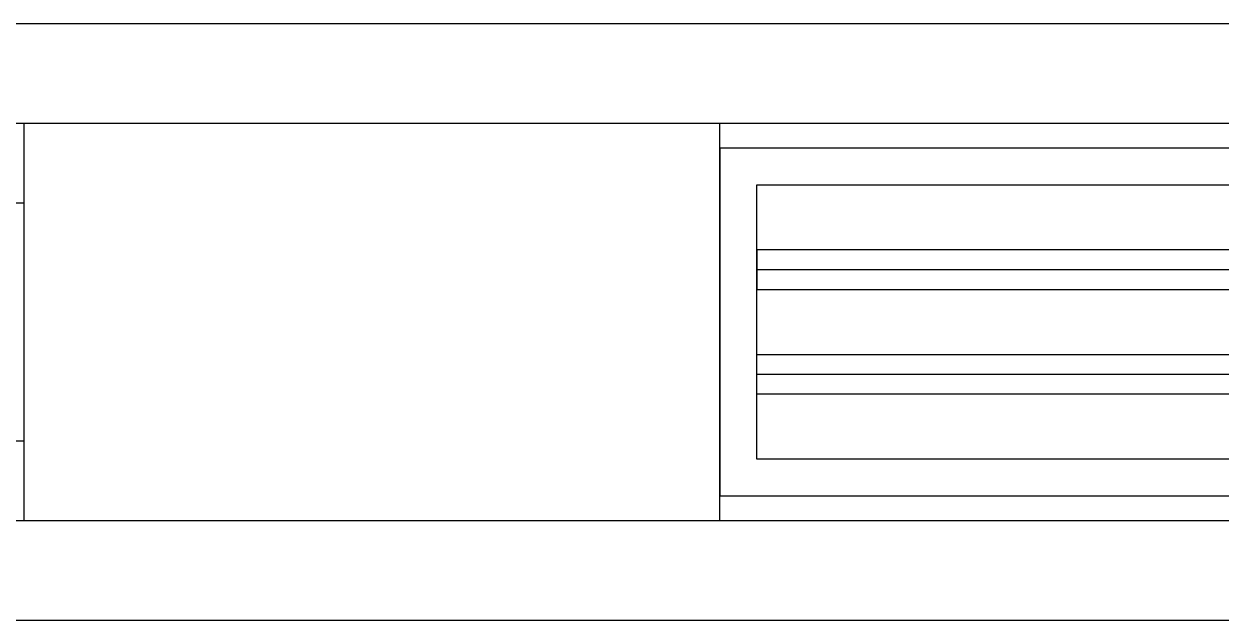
# Model space of a CAD drawing. Header units: millimetres. Extents: x -920231 to -841213, y -17301 to 22361.
# Drawn here: x -873066 to -872464, y -11316 to -11016 of the extents above; entities that cross this region are included whole.
import ezdxf
from ezdxf.enums import TextEntityAlignment as Align
from ezdxf.xclip import XClip

# ---------------------------------------------------------------- set-up
doc = ezdxf.new("R2010")
doc.units = ezdxf.units.MM
doc.header["$XCLIPFRAME"] = 0
for name, color, linetype in [('000 - WIPEOUT', 250, 'Continuous'), ('001 - ASCESSORIES', 251, 'Continuous'), ('A04_TUBE SERIES', 2, 'Continuous'), ('A11_ALU.SOLID SHEET', 2, 'Continuous')]:
    doc.layers.add(name, color=color, linetype=linetype)
doc.layers.add('008 - LIGHTING', color=1, linetype='Continuous', lineweight=9)

# ---------------------------------------------------------------- blocks, each defined once
blk = doc.blocks.new('*U1364')
at = {"layer": 'Defpoints', "color": 250, "flags": 1}
blk.add_attdef('EXTR.OVL-LENGTH_', (-33.1, -9.01), '', height=5, dxfattribs=at)
blk.add_wipeout([(-25, 0), (25, 0), (25, 20718), (-25, 20718)]).dxf.layer = '000 - WIPEOUT'
at = {"layer": 'A04_TUBE SERIES', "color": 0}
blk.add_lwpolyline([(-25, 0), (25, 0), (25, 20718), (-25, 20718)], close=True, dxfattribs=at)
blk = doc.blocks.new('*U1363')
at = {"layer": 'Defpoints', "color": 250, "flags": 1}
blk.add_attdef('EXTR.OVL-LENGTH_', (-33.1, -9.01), '', height=5, dxfattribs=at)
blk.add_wipeout([(-25, 0), (25, 0), (25, 20718), (-25, 20718)]).dxf.layer = '000 - WIPEOUT'
at = {"layer": 'A04_TUBE SERIES', "color": 0}
blk.add_lwpolyline([(-25, 0), (25, 0), (25, 20718), (-25, 20718)], close=True, dxfattribs=at)
blk = doc.blocks.new('*U1408')
blk.add_point((0, 0))
at = {"layer": 'Defpoints', "color": 250}
blk.add_text('AL.SHEET-HAT-TYPE-C', height=7, rotation=270, dxfattribs=at).set_placement((15, 0), align=Align.BOTTOM_CENTER)
blk.add_wipeout([(0, -100), (350, -100), (350, 100), (0, 100)]).dxf.layer = '000 - WIPEOUT'
at = {"layer": 'A11_ALU.SOLID SHEET', "color": 0}
blk.add_lwpolyline([(0, -100), (350, -100), (350, 100), (0, 100)], close=True, dxfattribs=at)
blk = doc.blocks.new('*U1348')
at = {"layer": '001 - ASCESSORIES', "color": 0, "linetype": 'ByBlock'}
blk.add_lwpolyline([(800, 87.5), (-800, 87.5), (-800, -87.5), (800, -87.5)], close=True, dxfattribs=at)
at = {"layer": '001 - ASCESSORIES', "linetype": 'ByBlock'}
for points in [[(-781.5, 69), (781.5, 69), (781.5, -69), (-781.5, -69)], [(781.5, 36.33), (-781.5, 36.33), (-781.5, 16.33), (781.5, 16.33)], [(-781.5, -16.33), (781.5, -16.33), (781.5, -36.33), (-781.5, -36.33)]]:
    blk.add_lwpolyline(points, close=True, dxfattribs=at)
for points in [[(781.5, 26.33), (-781.5, 26.33)], [(-781.5, -26.33), (781.5, -26.33)]]:
    blk.add_lwpolyline(points, dxfattribs=at)
blk = doc.blocks.new('*U1351')
at = {"color": 1}
blk.add_wipeout([(600, -60), (-600, -60), (-600, 60), (600, 60)], dxfattribs=at).dxf.layer = '000 - WIPEOUT'
at = {"layer": '001 - ASCESSORIES', "color": 0}
blk.add_lwpolyline([(600, -60), (-600, -60), (-600, 60), (600, 60)], close=True, dxfattribs=at)
blk = doc.blocks.new('*U1512')
at = {"layer": 'A11_ALU.SOLID SHEET', "color": 1}
blk.add_blockref('*U1408', (-128384, -14745), dxfattribs=at)
at = {"layer": '008 - LIGHTING'}
for name, p in [('*U1348', (-127234, -14745)), ('*U1351', (-128984, -14745))]:
    blk.add_blockref(name, p, dxfattribs=at)
at = {"layer": 'A04_TUBE SERIES', "linetype": 'ByBlock', "rotation": 270}
for name, p in [('*U1363', (-145688, -14620)), ('*U1364', (-145688, -14870))]:
    blk.add_blockref(name, p, dxfattribs=at)

msp = doc.modelspace()

# ---------------------------------------------------------------- block references
ref = msp.add_blockref('*U1512', (-744682.37, 3579.02))
XClip(ref).set_block_clipping_path([(-170955.001718735, -20880.0077451951), (-101425.4223389953, 14393.0014498747)])

doc.saveas('drawing.dxf')
